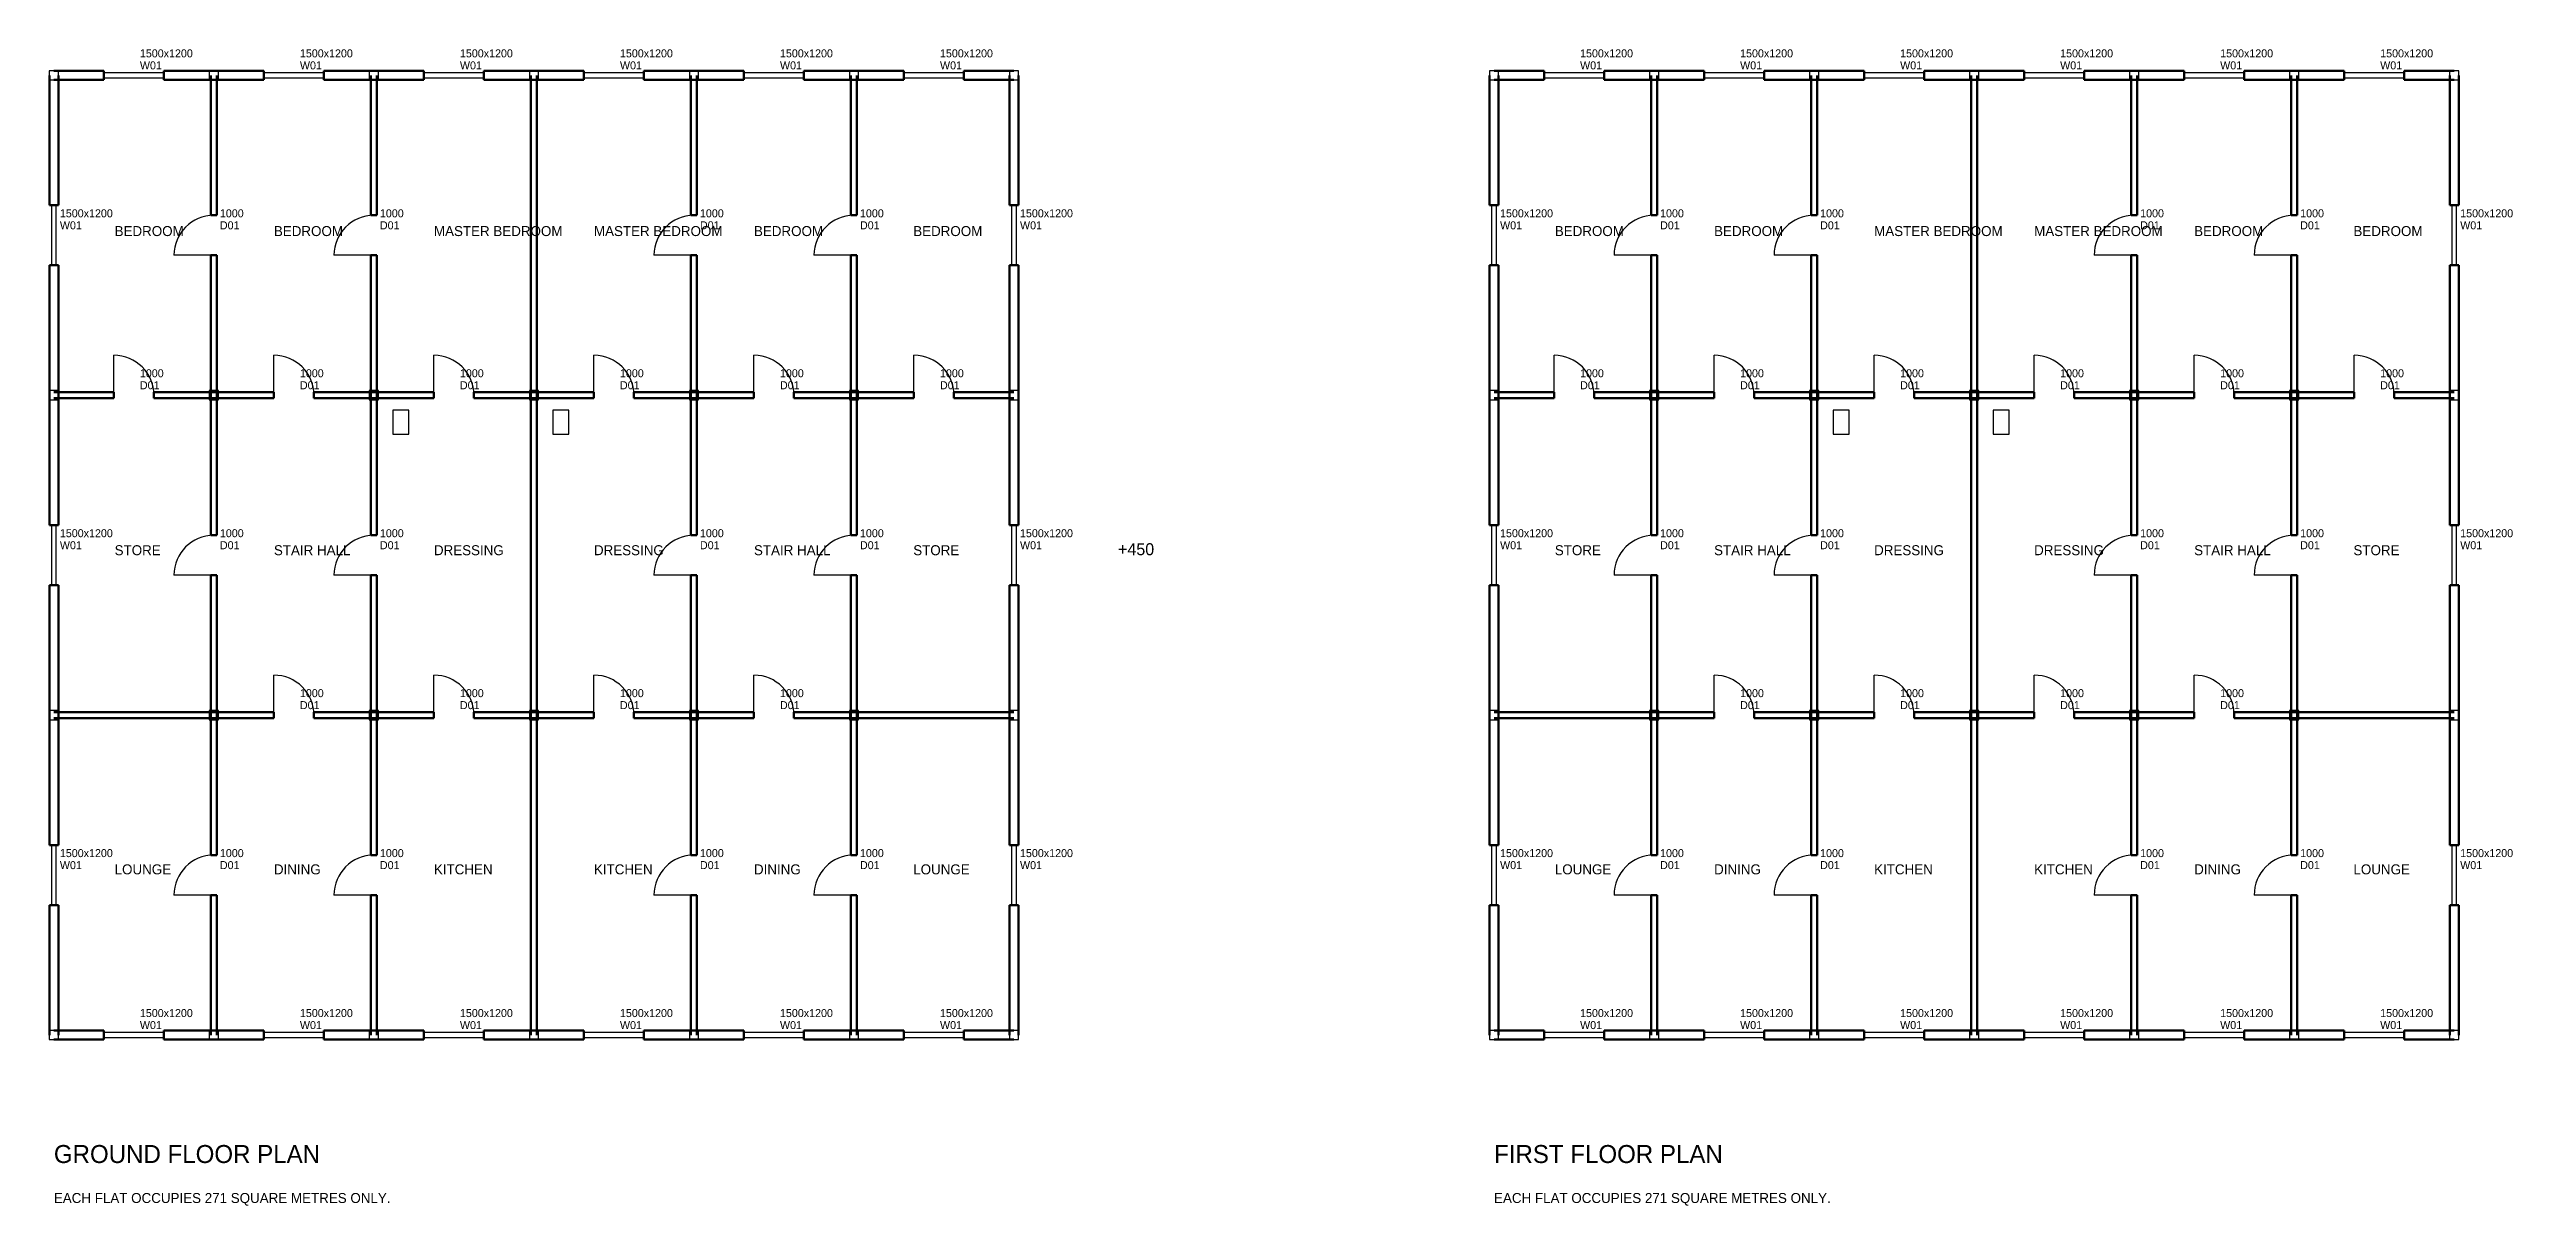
# Model space of a CAD drawing. Header units: millimetres. Extents: x -115 to 225469, y -4269 to 24653.
# Drawn here: x -115 to 61463, y -4269 to 24653 of the extents above; entities that cross this region are included whole.
import ezdxf

# ---------------------------------------------------------------- set-up
doc = ezdxf.new("R2010")
doc.units = ezdxf.units.MM
for name, color, linetype in [('COLUMN', 5, 'CONTINUOUS'), ('DOOR', 3, 'CONTINUOUS'), ('SANITARY', 7, 'CONTINUOUS'), ('TEXT', 6, 'CONTINUOUS'), ('WALL', 4, 'CONTINUOUS'), ('WIND', 2, 'CONTINUOUS')]:
    doc.layers.add(name, color=color, linetype=linetype)

# ---------------------------------------------------------------- blocks, each defined once
blk = doc.blocks.new('WINDOW')
at = {"layer": 'WIND'}
blk.add_lwpolyline([(-750, -60), (750, -60), (750, 60), (-750, 60)], close=True, dxfattribs=at)
blk = doc.blocks.new('DOOR')
at = {"layer": 'DOOR'}
blk.add_line((-500, 0), (-500, 1000), dxfattribs=at)
blk.add_arc((-500, 0), 1000, 0, 90, dxfattribs=at)
blk = doc.blocks.new('WC-STD')
at = {"layer": 'SANITARY'}
blk.add_lwpolyline([(-200, -300), (200, -300), (200, 300), (-200, 300)], close=True, dxfattribs=at)

msp = doc.modelspace()

# ---------------------------------------------------------------- linework, layer by layer
at = {"layer": 'COLUMN'}
for points in [[(-115, 23885), (115, 23885), (115, 24115), (-115, 24115)], [(3885, 23885), (4115, 23885), (4115, 24115), (3885, 24115)], [(7885, 23885), (8115, 23885), (8115, 24115), (7885, 24115)], [(11885, 23885), (12115, 23885), (12115, 24115), (11885, 24115)], [(15885, 23885), (16115, 23885), (16115, 24115), (15885, 24115)], [(19885, 23885), (20115, 23885), (20115, 24115), (19885, 24115)], [(23885, 23885), (24115, 23885), (24115, 24115), (23885, 24115)], [(35885, 23885), (36115, 23885), (36115, 24115), (35885, 24115)], [(39885, 23885), (40115, 23885), (40115, 24115), (39885, 24115)], [(43885, 23885), (44115, 23885), (44115, 24115), (43885, 24115)], [(47885, 23885), (48115, 23885), (48115, 24115), (47885, 24115)], [(51885, 23885), (52115, 23885), (52115, 24115), (51885, 24115)], [(55885, 23885), (56115, 23885), (56115, 24115), (55885, 24115)], [(59885, 23885), (60115, 23885), (60115, 24115), (59885, 24115)], [(-115, 15885), (115, 15885), (115, 16115), (-115, 16115)], [(3885, 15885), (4115, 15885), (4115, 16115), (3885, 16115)], [(7885, 15885), (8115, 15885), (8115, 16115), (7885, 16115)], [(11885, 15885), (12115, 15885), (12115, 16115), (11885, 16115)], [(15885, 15885), (16115, 15885), (16115, 16115), (15885, 16115)], [(19885, 15885), (20115, 15885), (20115, 16115), (19885, 16115)], [(23885, 15885), (24115, 15885), (24115, 16115), (23885, 16115)], [(35885, 15885), (36115, 15885), (36115, 16115), (35885, 16115)], [(39885, 15885), (40115, 15885), (40115, 16115), (39885, 16115)], [(43885, 15885), (44115, 15885), (44115, 16115), (43885, 16115)], [(47885, 15885), (48115, 15885), (48115, 16115), (47885, 16115)], [(51885, 15885), (52115, 15885), (52115, 16115), (51885, 16115)], [(55885, 15885), (56115, 15885), (56115, 16115), (55885, 16115)], [(59885, 15885), (60115, 15885), (60115, 16115), (59885, 16115)], [(-115, 7885), (115, 7885), (115, 8115), (-115, 8115)], [(3885, 7885), (4115, 7885), (4115, 8115), (3885, 8115)], [(7885, 7885), (8115, 7885), (8115, 8115), (7885, 8115)], [(11885, 7885), (12115, 7885), (12115, 8115), (11885, 8115)], [(15885, 7885), (16115, 7885), (16115, 8115), (15885, 8115)], [(19885, 7885), (20115, 7885), (20115, 8115), (19885, 8115)], [(23885, 7885), (24115, 7885), (24115, 8115), (23885, 8115)], [(35885, 7885), (36115, 7885), (36115, 8115), (35885, 8115)], [(39885, 7885), (40115, 7885), (40115, 8115), (39885, 8115)], [(43885, 7885), (44115, 7885), (44115, 8115), (43885, 8115)], [(47885, 7885), (48115, 7885), (48115, 8115), (47885, 8115)], [(51885, 7885), (52115, 7885), (52115, 8115), (51885, 8115)], [(55885, 7885), (56115, 7885), (56115, 8115), (55885, 8115)], [(59885, 7885), (60115, 7885), (60115, 8115), (59885, 8115)], [(-115, -115), (115, -115), (115, 115), (-115, 115)], [(3885, -115), (4115, -115), (4115, 115), (3885, 115)], [(7885, -115), (8115, -115), (8115, 115), (7885, 115)], [(11885, -115), (12115, -115), (12115, 115), (11885, 115)], [(15885, -115), (16115, -115), (16115, 115), (15885, 115)], [(19885, -115), (20115, -115), (20115, 115), (19885, 115)], [(23885, -115), (24115, -115), (24115, 115), (23885, 115)], [(35885, -115), (36115, -115), (36115, 115), (35885, 115)], [(39885, -115), (40115, -115), (40115, 115), (39885, 115)], [(43885, -115), (44115, -115), (44115, 115), (43885, 115)], [(47885, -115), (48115, -115), (48115, 115), (47885, 115)], [(51885, -115), (52115, -115), (52115, 115), (51885, 115)], [(55885, -115), (56115, -115), (56115, 115), (55885, 115)], [(59885, -115), (60115, -115), (60115, 115), (59885, 115)]]:
    msp.add_lwpolyline(points, close=True, dxfattribs=at)
at = {"layer": 'WALL', "lineweight": 50}
for p, q in [((1250, 24112.5), (0, 24112.5)), ((1250, 23887.5), (1250, 24112.5)), ((4000, 24112.5), (2750, 24112.5)), ((2750, 23887.5), (2750, 24112.5)), ((5250, 24112.5), (4000, 24112.5)), ((5250, 23887.5), (5250, 24112.5)), ((8000, 24112.5), (6750, 24112.5)), ((6750, 23887.5), (6750, 24112.5)), ((9250, 24112.5), (8000, 24112.5)), ((9250, 23887.5), (9250, 24112.5)), ((12000, 24112.5), (10750, 24112.5)), ((10750, 23887.5), (10750, 24112.5)), ((13250, 24112.5), (12000, 24112.5)), ((13250, 23887.5), (13250, 24112.5)), ((16000, 24112.5), (14750, 24112.5)), ((14750, 23887.5), (14750, 24112.5)), ((17250, 24112.5), (16000, 24112.5)), ((17250, 23887.5), (17250, 24112.5)), ((20000, 24112.5), (18750, 24112.5)), ((18750, 23887.5), (18750, 24112.5)), ((21250, 24112.5), (20000, 24112.5)), ((21250, 23887.5), (21250, 24112.5)), ((24000, 24112.5), (22750, 24112.5)), ((22750, 23887.5), (22750, 24112.5)), ((37250, 24112.5), (36000, 24112.5)), ((37250, 23887.5), (37250, 24112.5)), ((40000, 24112.5), (38750, 24112.5)), ((38750, 23887.5), (38750, 24112.5)), ((41250, 24112.5), (40000, 24112.5)), ((41250, 23887.5), (41250, 24112.5)), ((44000, 24112.5), (42750, 24112.5)), ((42750, 23887.5), (42750, 24112.5)), ((45250, 24112.5), (44000, 24112.5)), ((45250, 23887.5), (45250, 24112.5)), ((48000, 24112.5), (46750, 24112.5)), ((46750, 23887.5), (46750, 24112.5)), ((49250, 24112.5), (48000, 24112.5)), ((49250, 23887.5), (49250, 24112.5)), ((52000, 24112.5), (50750, 24112.5)), ((50750, 23887.5), (50750, 24112.5)), ((53250, 24112.5), (52000, 24112.5)), ((53250, 23887.5), (53250, 24112.5)), ((56000, 24112.5), (54750, 24112.5)), ((54750, 23887.5), (54750, 24112.5)), ((57250, 24112.5), (56000, 24112.5)), ((57250, 23887.5), (57250, 24112.5)), ((60000, 24112.5), (58750, 24112.5)), ((58750, 23887.5), (58750, 24112.5)), ((-112.5, 20750), (-112.5, 24000)), ((0, 23887.5), (1250, 23887.5)), ((112.5, 24000), (112.5, 20750)), ((2750, 23887.5), (4000, 23887.5)), ((3925, 20500), (3925, 24000)), ((4000, 23887.5), (5250, 23887.5)), ((4075, 24000), (4075, 20500)), ((6750, 23887.5), (8000, 23887.5)), ((7925, 20500), (7925, 24000)), ((8000, 23887.5), (9250, 23887.5)), ((8075, 24000), (8075, 20500)), ((10750, 23887.5), (12000, 23887.5)), ((11925, 16000), (11925, 24000)), ((12000, 23887.5), (13250, 23887.5)), ((12075, 24000), (12075, 16000)), ((14750, 23887.5), (16000, 23887.5)), ((15925, 20500), (15925, 24000)), ((16000, 23887.5), (17250, 23887.5)), ((16075, 24000), (16075, 20500)), ((18750, 23887.5), (20000, 23887.5)), ((19925, 20500), (19925, 24000)), ((20000, 23887.5), (21250, 23887.5)), ((20075, 24000), (20075, 20500)), ((22750, 23887.5), (24000, 23887.5)), ((23887.5, 20750), (23887.5, 24000)), ((24112.5, 24000), (24112.5, 20750)), ((35887.5, 20750), (35887.5, 24000)), ((36000, 23887.5), (37250, 23887.5)), ((36112.5, 24000), (36112.5, 20750)), ((38750, 23887.5), (40000, 23887.5)), ((39925, 20500), (39925, 24000)), ((40000, 23887.5), (41250, 23887.5)), ((40075, 24000), (40075, 20500)), ((42750, 23887.5), (44000, 23887.5)), ((43925, 20500), (43925, 24000)), ((44000, 23887.5), (45250, 23887.5)), ((44075, 24000), (44075, 20500)), ((46750, 23887.5), (48000, 23887.5)), ((47925, 16000), (47925, 24000)), ((48000, 23887.5), (49250, 23887.5)), ((48075, 24000), (48075, 16000)), ((50750, 23887.5), (52000, 23887.5)), ((51925, 20500), (51925, 24000)), ((52000, 23887.5), (53250, 23887.5)), ((52075, 24000), (52075, 20500)), ((54750, 23887.5), (56000, 23887.5)), ((55925, 20500), (55925, 24000)), ((56000, 23887.5), (57250, 23887.5)), ((56075, 24000), (56075, 20500)), ((58750, 23887.5), (60000, 23887.5)), ((59887.5, 20750), (59887.5, 24000)), ((60112.5, 24000), (60112.5, 20750)), ((-112.5, 20750), (112.5, 20750)), ((3925, 20500), (4075, 20500)), ((7925, 20500), (8075, 20500)), ((15925, 20500), (16075, 20500)), ((19925, 20500), (20075, 20500)), ((23887.5, 20750), (24112.5, 20750)), ((35887.5, 20750), (36112.5, 20750)), ((39925, 20500), (40075, 20500)), ((43925, 20500), (44075, 20500)), ((51925, 20500), (52075, 20500)), ((55925, 20500), (56075, 20500)), ((59887.5, 20750), (60112.5, 20750)), ((-112.5, 16000), (-112.5, 19250)), ((-112.5, 19250), (112.5, 19250)), ((112.5, 19250), (112.5, 16000)), ((3925, 16000), (3925, 19500)), ((3925, 19500), (4075, 19500)), ((4075, 19500), (4075, 16000)), ((7925, 16000), (7925, 19500)), ((7925, 19500), (8075, 19500)), ((8075, 19500), (8075, 16000)), ((15925, 16000), (15925, 19500)), ((15925, 19500), (16075, 19500)), ((16075, 19500), (16075, 16000)), ((19925, 16000), (19925, 19500)), ((19925, 19500), (20075, 19500)), ((20075, 19500), (20075, 16000)), ((23887.5, 16000), (23887.5, 19250)), ((23887.5, 19250), (24112.5, 19250)), ((24112.5, 19250), (24112.5, 16000)), ((35887.5, 16000), (35887.5, 19250)), ((35887.5, 19250), (36112.5, 19250)), ((36112.5, 19250), (36112.5, 16000)), ((39925, 16000), (39925, 19500)), ((39925, 19500), (40075, 19500)), ((40075, 19500), (40075, 16000)), ((43925, 16000), (43925, 19500)), ((43925, 19500), (44075, 19500)), ((44075, 19500), (44075, 16000)), ((51925, 16000), (51925, 19500)), ((51925, 19500), (52075, 19500)), ((52075, 19500), (52075, 16000)), ((55925, 16000), (55925, 19500)), ((55925, 19500), (56075, 19500)), ((56075, 19500), (56075, 16000)), ((59887.5, 16000), (59887.5, 19250)), ((59887.5, 19250), (60112.5, 19250)), ((60112.5, 19250), (60112.5, 16000)), ((1500, 16075), (0, 16075)), ((1500, 15925), (1500, 16075)), ((4000, 16075), (2500, 16075)), ((2500, 15925), (2500, 16075)), ((5500, 16075), (4000, 16075)), ((5500, 15925), (5500, 16075)), ((8000, 16075), (6500, 16075)), ((6500, 15925), (6500, 16075)), ((9500, 16075), (8000, 16075)), ((9500, 15925), (9500, 16075)), ((12000, 16075), (10500, 16075)), ((10500, 15925), (10500, 16075)), ((13500, 16075), (12000, 16075)), ((13500, 15925), (13500, 16075)), ((16000, 16075), (14500, 16075)), ((14500, 15925), (14500, 16075)), ((17500, 16075), (16000, 16075)), ((17500, 15925), (17500, 16075)), ((20000, 16075), (18500, 16075)), ((18500, 15925), (18500, 16075)), ((21500, 16075), (20000, 16075)), ((21500, 15925), (21500, 16075)), ((24000, 16075), (22500, 16075)), ((22500, 15925), (22500, 16075)), ((37500, 16075), (36000, 16075)), ((37500, 15925), (37500, 16075)), ((40000, 16075), (38500, 16075)), ((38500, 15925), (38500, 16075)), ((41500, 16075), (40000, 16075)), ((41500, 15925), (41500, 16075)), ((44000, 16075), (42500, 16075)), ((42500, 15925), (42500, 16075)), ((45500, 16075), (44000, 16075)), ((45500, 15925), (45500, 16075)), ((48000, 16075), (46500, 16075)), ((46500, 15925), (46500, 16075)), ((49500, 16075), (48000, 16075)), ((49500, 15925), (49500, 16075)), ((52000, 16075), (50500, 16075)), ((50500, 15925), (50500, 16075)), ((53500, 16075), (52000, 16075)), ((53500, 15925), (53500, 16075)), ((56000, 16075), (54500, 16075)), ((54500, 15925), (54500, 16075)), ((57500, 16075), (56000, 16075)), ((57500, 15925), (57500, 16075)), ((60000, 16075), (58500, 16075)), ((58500, 15925), (58500, 16075)), ((-112.5, 12750), (-112.5, 16000)), ((0, 15925), (1500, 15925)), ((112.5, 16000), (112.5, 12750)), ((2500, 15925), (4000, 15925)), ((3925, 12500), (3925, 16000)), ((4000, 15925), (5500, 15925)), ((4075, 16000), (4075, 12500)), ((6500, 15925), (8000, 15925)), ((7925, 12500), (7925, 16000)), ((8000, 15925), (9500, 15925)), ((8075, 16000), (8075, 12500)), ((10500, 15925), (12000, 15925)), ((11925, 8000), (11925, 16000)), ((12000, 15925), (13500, 15925)), ((12075, 16000), (12075, 8000)), ((14500, 15925), (16000, 15925)), ((15925, 12500), (15925, 16000)), ((16000, 15925), (17500, 15925)), ((16075, 16000), (16075, 12500)), ((18500, 15925), (20000, 15925)), ((19925, 12500), (19925, 16000)), ((20000, 15925), (21500, 15925)), ((20075, 16000), (20075, 12500)), ((22500, 15925), (24000, 15925)), ((23887.5, 12750), (23887.5, 16000)), ((24112.5, 16000), (24112.5, 12750)), ((35887.5, 12750), (35887.5, 16000)), ((36000, 15925), (37500, 15925)), ((36112.5, 16000), (36112.5, 12750)), ((38500, 15925), (40000, 15925)), ((39925, 12500), (39925, 16000)), ((40000, 15925), (41500, 15925)), ((40075, 16000), (40075, 12500)), ((42500, 15925), (44000, 15925)), ((43925, 12500), (43925, 16000)), ((44000, 15925), (45500, 15925)), ((44075, 16000), (44075, 12500)), ((46500, 15925), (48000, 15925)), ((47925, 8000), (47925, 16000)), ((48000, 15925), (49500, 15925)), ((48075, 16000), (48075, 8000)), ((50500, 15925), (52000, 15925)), ((51925, 12500), (51925, 16000)), ((52000, 15925), (53500, 15925)), ((52075, 16000), (52075, 12500)), ((54500, 15925), (56000, 15925)), ((55925, 12500), (55925, 16000)), ((56000, 15925), (57500, 15925)), ((56075, 16000), (56075, 12500)), ((58500, 15925), (60000, 15925)), ((59887.5, 12750), (59887.5, 16000)), ((60112.5, 16000), (60112.5, 12750)), ((-112.5, 12750), (112.5, 12750)), ((3925, 12500), (4075, 12500)), ((7925, 12500), (8075, 12500)), ((15925, 12500), (16075, 12500)), ((19925, 12500), (20075, 12500)), ((23887.5, 12750), (24112.5, 12750)), ((35887.5, 12750), (36112.5, 12750)), ((39925, 12500), (40075, 12500)), ((43925, 12500), (44075, 12500)), ((51925, 12500), (52075, 12500)), ((55925, 12500), (56075, 12500)), ((59887.5, 12750), (60112.5, 12750)), ((-112.5, 8000), (-112.5, 11250)), ((-112.5, 11250), (112.5, 11250)), ((112.5, 11250), (112.5, 8000)), ((3925, 8000), (3925, 11500)), ((3925, 11500), (4075, 11500)), ((4075, 11500), (4075, 8000)), ((7925, 8000), (7925, 11500)), ((7925, 11500), (8075, 11500)), ((8075, 11500), (8075, 8000)), ((15925, 8000), (15925, 11500)), ((15925, 11500), (16075, 11500)), ((16075, 11500), (16075, 8000)), ((19925, 8000), (19925, 11500)), ((19925, 11500), (20075, 11500)), ((20075, 11500), (20075, 8000)), ((23887.5, 8000), (23887.5, 11250)), ((23887.5, 11250), (24112.5, 11250)), ((24112.5, 11250), (24112.5, 8000)), ((35887.5, 8000), (35887.5, 11250)), ((35887.5, 11250), (36112.5, 11250)), ((36112.5, 11250), (36112.5, 8000)), ((39925, 8000), (39925, 11500)), ((39925, 11500), (40075, 11500)), ((40075, 11500), (40075, 8000)), ((43925, 8000), (43925, 11500)), ((43925, 11500), (44075, 11500)), ((44075, 11500), (44075, 8000)), ((51925, 8000), (51925, 11500)), ((51925, 11500), (52075, 11500)), ((52075, 11500), (52075, 8000)), ((55925, 8000), (55925, 11500)), ((55925, 11500), (56075, 11500)), ((56075, 11500), (56075, 8000)), ((59887.5, 8000), (59887.5, 11250)), ((59887.5, 11250), (60112.5, 11250)), ((60112.5, 11250), (60112.5, 8000)), ((4000, 8075), (0, 8075)), ((5500, 8075), (4000, 8075)), ((5500, 7925), (5500, 8075)), ((8000, 8075), (6500, 8075)), ((6500, 7925), (6500, 8075)), ((9500, 8075), (8000, 8075)), ((9500, 7925), (9500, 8075)), ((12000, 8075), (10500, 8075)), ((10500, 7925), (10500, 8075)), ((13500, 8075), (12000, 8075)), ((13500, 7925), (13500, 8075)), ((16000, 8075), (14500, 8075)), ((14500, 7925), (14500, 8075)), ((17500, 8075), (16000, 8075)), ((17500, 7925), (17500, 8075)), ((20000, 8075), (18500, 8075)), ((18500, 7925), (18500, 8075)), ((24000, 8075), (20000, 8075)), ((40000, 8075), (36000, 8075)), ((41500, 8075), (40000, 8075)), ((41500, 7925), (41500, 8075)), ((44000, 8075), (42500, 8075)), ((42500, 7925), (42500, 8075)), ((45500, 8075), (44000, 8075)), ((45500, 7925), (45500, 8075)), ((48000, 8075), (46500, 8075)), ((46500, 7925), (46500, 8075)), ((49500, 8075), (48000, 8075)), ((49500, 7925), (49500, 8075)), ((52000, 8075), (50500, 8075)), ((50500, 7925), (50500, 8075)), ((53500, 8075), (52000, 8075)), ((53500, 7925), (53500, 8075)), ((56000, 8075), (54500, 8075)), ((54500, 7925), (54500, 8075)), ((60000, 8075), (56000, 8075)), ((-112.5, 4750), (-112.5, 8000)), ((0, 7925), (4000, 7925)), ((112.5, 8000), (112.5, 4750)), ((3925, 4500), (3925, 8000)), ((4000, 7925), (5500, 7925)), ((4075, 8000), (4075, 4500)), ((6500, 7925), (8000, 7925)), ((7925, 4500), (7925, 8000)), ((8000, 7925), (9500, 7925)), ((8075, 8000), (8075, 4500)), ((10500, 7925), (12000, 7925)), ((11925, 0), (11925, 8000)), ((12000, 7925), (13500, 7925)), ((12075, 8000), (12075, 0)), ((14500, 7925), (16000, 7925)), ((15925, 4500), (15925, 8000)), ((16000, 7925), (17500, 7925)), ((16075, 8000), (16075, 4500)), ((18500, 7925), (20000, 7925)), ((19925, 4500), (19925, 8000)), ((20000, 7925), (24000, 7925)), ((20075, 8000), (20075, 4500)), ((23887.5, 4750), (23887.5, 8000)), ((24112.5, 8000), (24112.5, 4750)), ((35887.5, 4750), (35887.5, 8000)), ((36000, 7925), (40000, 7925)), ((36112.5, 8000), (36112.5, 4750)), ((39925, 4500), (39925, 8000)), ((40000, 7925), (41500, 7925)), ((40075, 8000), (40075, 4500)), ((42500, 7925), (44000, 7925)), ((43925, 4500), (43925, 8000)), ((44000, 7925), (45500, 7925)), ((44075, 8000), (44075, 4500)), ((46500, 7925), (48000, 7925)), ((47925, 0), (47925, 8000)), ((48000, 7925), (49500, 7925)), ((48075, 8000), (48075, 0)), ((50500, 7925), (52000, 7925)), ((51925, 4500), (51925, 8000)), ((52000, 7925), (53500, 7925)), ((52075, 8000), (52075, 4500)), ((54500, 7925), (56000, 7925)), ((55925, 4500), (55925, 8000)), ((56000, 7925), (60000, 7925)), ((56075, 8000), (56075, 4500)), ((59887.5, 4750), (59887.5, 8000)), ((60112.5, 8000), (60112.5, 4750)), ((-112.5, 4750), (112.5, 4750)), ((3925, 4500), (4075, 4500)), ((7925, 4500), (8075, 4500)), ((15925, 4500), (16075, 4500)), ((19925, 4500), (20075, 4500)), ((23887.5, 4750), (24112.5, 4750)), ((35887.5, 4750), (36112.5, 4750)), ((39925, 4500), (40075, 4500)), ((43925, 4500), (44075, 4500)), ((51925, 4500), (52075, 4500)), ((55925, 4500), (56075, 4500)), ((59887.5, 4750), (60112.5, 4750)), ((-112.5, 0), (-112.5, 3250)), ((-112.5, 3250), (112.5, 3250)), ((112.5, 3250), (112.5, 0)), ((3925, 0), (3925, 3500)), ((3925, 3500), (4075, 3500)), ((4075, 3500), (4075, 0)), ((7925, 0), (7925, 3500)), ((7925, 3500), (8075, 3500)), ((8075, 3500), (8075, 0)), ((15925, 0), (15925, 3500)), ((15925, 3500), (16075, 3500)), ((16075, 3500), (16075, 0)), ((19925, 0), (19925, 3500)), ((19925, 3500), (20075, 3500)), ((20075, 3500), (20075, 0)), ((23887.5, 0), (23887.5, 3250)), ((23887.5, 3250), (24112.5, 3250)), ((24112.5, 3250), (24112.5, 0)), ((35887.5, 0), (35887.5, 3250)), ((35887.5, 3250), (36112.5, 3250)), ((36112.5, 3250), (36112.5, 0)), ((39925, 0), (39925, 3500)), ((39925, 3500), (40075, 3500)), ((40075, 3500), (40075, 0)), ((43925, 0), (43925, 3500)), ((43925, 3500), (44075, 3500)), ((44075, 3500), (44075, 0)), ((51925, 0), (51925, 3500)), ((51925, 3500), (52075, 3500)), ((52075, 3500), (52075, 0)), ((55925, 0), (55925, 3500)), ((55925, 3500), (56075, 3500)), ((56075, 3500), (56075, 0)), ((59887.5, 0), (59887.5, 3250)), ((59887.5, 3250), (60112.5, 3250)), ((60112.5, 3250), (60112.5, 0)), ((1250, 112.5), (0, 112.5)), ((1250, -112.5), (1250, 112.5)), ((4000, 112.5), (2750, 112.5)), ((2750, -112.5), (2750, 112.5)), ((5250, 112.5), (4000, 112.5)), ((5250, -112.5), (5250, 112.5)), ((8000, 112.5), (6750, 112.5)), ((6750, -112.5), (6750, 112.5)), ((9250, 112.5), (8000, 112.5)), ((9250, -112.5), (9250, 112.5)), ((12000, 112.5), (10750, 112.5)), ((10750, -112.5), (10750, 112.5)), ((13250, 112.5), (12000, 112.5)), ((13250, -112.5), (13250, 112.5)), ((16000, 112.5), (14750, 112.5)), ((14750, -112.5), (14750, 112.5)), ((17250, 112.5), (16000, 112.5)), ((17250, -112.5), (17250, 112.5)), ((20000, 112.5), (18750, 112.5)), ((18750, -112.5), (18750, 112.5)), ((21250, 112.5), (20000, 112.5)), ((21250, -112.5), (21250, 112.5)), ((24000, 112.5), (22750, 112.5)), ((22750, -112.5), (22750, 112.5)), ((37250, 112.5), (36000, 112.5)), ((37250, -112.5), (37250, 112.5)), ((40000, 112.5), (38750, 112.5)), ((38750, -112.5), (38750, 112.5)), ((41250, 112.5), (40000, 112.5)), ((41250, -112.5), (41250, 112.5)), ((44000, 112.5), (42750, 112.5)), ((42750, -112.5), (42750, 112.5)), ((45250, 112.5), (44000, 112.5)), ((45250, -112.5), (45250, 112.5)), ((48000, 112.5), (46750, 112.5)), ((46750, -112.5), (46750, 112.5)), ((49250, 112.5), (48000, 112.5)), ((49250, -112.5), (49250, 112.5)), ((52000, 112.5), (50750, 112.5)), ((50750, -112.5), (50750, 112.5)), ((53250, 112.5), (52000, 112.5)), ((53250, -112.5), (53250, 112.5)), ((56000, 112.5), (54750, 112.5)), ((54750, -112.5), (54750, 112.5)), ((57250, 112.5), (56000, 112.5)), ((57250, -112.5), (57250, 112.5)), ((60000, 112.5), (58750, 112.5)), ((58750, -112.5), (58750, 112.5)), ((0, -112.5), (1250, -112.5)), ((2750, -112.5), (4000, -112.5)), ((4000, -112.5), (5250, -112.5)), ((6750, -112.5), (8000, -112.5)), ((8000, -112.5), (9250, -112.5)), ((10750, -112.5), (12000, -112.5)), ((12000, -112.5), (13250, -112.5)), ((14750, -112.5), (16000, -112.5)), ((16000, -112.5), (17250, -112.5)), ((18750, -112.5), (20000, -112.5)), ((20000, -112.5), (21250, -112.5)), ((22750, -112.5), (24000, -112.5)), ((36000, -112.5), (37250, -112.5)), ((38750, -112.5), (40000, -112.5)), ((40000, -112.5), (41250, -112.5)), ((42750, -112.5), (44000, -112.5)), ((44000, -112.5), (45250, -112.5)), ((46750, -112.5), (48000, -112.5)), ((48000, -112.5), (49250, -112.5)), ((50750, -112.5), (52000, -112.5)), ((52000, -112.5), (53250, -112.5)), ((54750, -112.5), (56000, -112.5)), ((56000, -112.5), (57250, -112.5)), ((58750, -112.5), (60000, -112.5))]:
    msp.add_line(p, q, dxfattribs=at)

# ---------------------------------------------------------------- block references
at = {"layer": 'DOOR'}
ref = msp.add_blockref('DOOR', (4000, 20000), dxfattribs=dict(at, rotation=90))
ref.add_attrib('MARK', 'D01', (4150, 20150), dxfattribs={"layer": 'TEXT', "height": 200})
ref.add_attrib('WIDTH', '1000', (4150, 20450), dxfattribs={"layer": 'TEXT', "height": 200})
ref = msp.add_blockref('DOOR', (8000, 20000), dxfattribs=dict(at, rotation=90))
ref.add_attrib('MARK', 'D01', (8150, 20150), dxfattribs={"layer": 'TEXT', "height": 200})
ref.add_attrib('WIDTH', '1000', (8150, 20450), dxfattribs={"layer": 'TEXT', "height": 200})
ref = msp.add_blockref('DOOR', (16000, 20000), dxfattribs=dict(at, rotation=90))
ref.add_attrib('MARK', 'D01', (16150, 20150), dxfattribs={"layer": 'TEXT', "height": 200})
ref.add_attrib('WIDTH', '1000', (16150, 20450), dxfattribs={"layer": 'TEXT', "height": 200})
ref = msp.add_blockref('DOOR', (20000, 20000), dxfattribs=dict(at, rotation=90))
ref.add_attrib('MARK', 'D01', (20150, 20150), dxfattribs={"layer": 'TEXT', "height": 200})
ref.add_attrib('WIDTH', '1000', (20150, 20450), dxfattribs={"layer": 'TEXT', "height": 200})
ref = msp.add_blockref('DOOR', (40000, 20000), dxfattribs=dict(at, rotation=90))
ref.add_attrib('MARK', 'D01', (40150, 20150), dxfattribs={"layer": 'TEXT', "height": 200})
ref.add_attrib('WIDTH', '1000', (40150, 20450), dxfattribs={"layer": 'TEXT', "height": 200})
ref = msp.add_blockref('DOOR', (44000, 20000), dxfattribs=dict(at, rotation=90))
ref.add_attrib('MARK', 'D01', (44150, 20150), dxfattribs={"layer": 'TEXT', "height": 200})
ref.add_attrib('WIDTH', '1000', (44150, 20450), dxfattribs={"layer": 'TEXT', "height": 200})
ref = msp.add_blockref('DOOR', (52000, 20000), dxfattribs=dict(at, rotation=90))
ref.add_attrib('MARK', 'D01', (52150, 20150), dxfattribs={"layer": 'TEXT', "height": 200})
ref.add_attrib('WIDTH', '1000', (52150, 20450), dxfattribs={"layer": 'TEXT', "height": 200})
ref = msp.add_blockref('DOOR', (56000, 20000), dxfattribs=dict(at, rotation=90))
ref.add_attrib('MARK', 'D01', (56150, 20150), dxfattribs={"layer": 'TEXT', "height": 200})
ref.add_attrib('WIDTH', '1000', (56150, 20450), dxfattribs={"layer": 'TEXT', "height": 200})
ref = msp.add_blockref('DOOR', (2000, 16000), dxfattribs=at)
ref.add_attrib('MARK', 'D01', (2150, 16150), dxfattribs={"layer": 'TEXT', "height": 200})
ref.add_attrib('WIDTH', '1000', (2150, 16450), dxfattribs={"layer": 'TEXT', "height": 200})
ref = msp.add_blockref('DOOR', (6000, 16000), dxfattribs=at)
ref.add_attrib('MARK', 'D01', (6150, 16150), dxfattribs={"layer": 'TEXT', "height": 200})
ref.add_attrib('WIDTH', '1000', (6150, 16450), dxfattribs={"layer": 'TEXT', "height": 200})
ref = msp.add_blockref('DOOR', (10000, 16000), dxfattribs=at)
ref.add_attrib('MARK', 'D01', (10150, 16150), dxfattribs={"layer": 'TEXT', "height": 200})
ref.add_attrib('WIDTH', '1000', (10150, 16450), dxfattribs={"layer": 'TEXT', "height": 200})
ref = msp.add_blockref('DOOR', (14000, 16000), dxfattribs=at)
ref.add_attrib('MARK', 'D01', (14150, 16150), dxfattribs={"layer": 'TEXT', "height": 200})
ref.add_attrib('WIDTH', '1000', (14150, 16450), dxfattribs={"layer": 'TEXT', "height": 200})
ref = msp.add_blockref('DOOR', (18000, 16000), dxfattribs=at)
ref.add_attrib('MARK', 'D01', (18150, 16150), dxfattribs={"layer": 'TEXT', "height": 200})
ref.add_attrib('WIDTH', '1000', (18150, 16450), dxfattribs={"layer": 'TEXT', "height": 200})
ref = msp.add_blockref('DOOR', (22000, 16000), dxfattribs=at)
ref.add_attrib('MARK', 'D01', (22150, 16150), dxfattribs={"layer": 'TEXT', "height": 200})
ref.add_attrib('WIDTH', '1000', (22150, 16450), dxfattribs={"layer": 'TEXT', "height": 200})
ref = msp.add_blockref('DOOR', (38000, 16000), dxfattribs=at)
ref.add_attrib('MARK', 'D01', (38150, 16150), dxfattribs={"layer": 'TEXT', "height": 200})
ref.add_attrib('WIDTH', '1000', (38150, 16450), dxfattribs={"layer": 'TEXT', "height": 200})
ref = msp.add_blockref('DOOR', (42000, 16000), dxfattribs=at)
ref.add_attrib('MARK', 'D01', (42150, 16150), dxfattribs={"layer": 'TEXT', "height": 200})
ref.add_attrib('WIDTH', '1000', (42150, 16450), dxfattribs={"layer": 'TEXT', "height": 200})
ref = msp.add_blockref('DOOR', (46000, 16000), dxfattribs=at)
ref.add_attrib('MARK', 'D01', (46150, 16150), dxfattribs={"layer": 'TEXT', "height": 200})
ref.add_attrib('WIDTH', '1000', (46150, 16450), dxfattribs={"layer": 'TEXT', "height": 200})
ref = msp.add_blockref('DOOR', (50000, 16000), dxfattribs=at)
ref.add_attrib('MARK', 'D01', (50150, 16150), dxfattribs={"layer": 'TEXT', "height": 200})
ref.add_attrib('WIDTH', '1000', (50150, 16450), dxfattribs={"layer": 'TEXT', "height": 200})
ref = msp.add_blockref('DOOR', (54000, 16000), dxfattribs=at)
ref.add_attrib('MARK', 'D01', (54150, 16150), dxfattribs={"layer": 'TEXT', "height": 200})
ref.add_attrib('WIDTH', '1000', (54150, 16450), dxfattribs={"layer": 'TEXT', "height": 200})
ref = msp.add_blockref('DOOR', (58000, 16000), dxfattribs=at)
ref.add_attrib('MARK', 'D01', (58150, 16150), dxfattribs={"layer": 'TEXT', "height": 200})
ref.add_attrib('WIDTH', '1000', (58150, 16450), dxfattribs={"layer": 'TEXT', "height": 200})
ref = msp.add_blockref('DOOR', (4000, 12000), dxfattribs=dict(at, rotation=90))
ref.add_attrib('MARK', 'D01', (4150, 12150), dxfattribs={"layer": 'TEXT', "height": 200})
ref.add_attrib('WIDTH', '1000', (4150, 12450), dxfattribs={"layer": 'TEXT', "height": 200})
ref = msp.add_blockref('DOOR', (8000, 12000), dxfattribs=dict(at, rotation=90))
ref.add_attrib('MARK', 'D01', (8150, 12150), dxfattribs={"layer": 'TEXT', "height": 200})
ref.add_attrib('WIDTH', '1000', (8150, 12450), dxfattribs={"layer": 'TEXT', "height": 200})
ref = msp.add_blockref('DOOR', (16000, 12000), dxfattribs=dict(at, rotation=90))
ref.add_attrib('MARK', 'D01', (16150, 12150), dxfattribs={"layer": 'TEXT', "height": 200})
ref.add_attrib('WIDTH', '1000', (16150, 12450), dxfattribs={"layer": 'TEXT', "height": 200})
ref = msp.add_blockref('DOOR', (20000, 12000), dxfattribs=dict(at, rotation=90))
ref.add_attrib('MARK', 'D01', (20150, 12150), dxfattribs={"layer": 'TEXT', "height": 200})
ref.add_attrib('WIDTH', '1000', (20150, 12450), dxfattribs={"layer": 'TEXT', "height": 200})
ref = msp.add_blockref('DOOR', (40000, 12000), dxfattribs=dict(at, rotation=90))
ref.add_attrib('MARK', 'D01', (40150, 12150), dxfattribs={"layer": 'TEXT', "height": 200})
ref.add_attrib('WIDTH', '1000', (40150, 12450), dxfattribs={"layer": 'TEXT', "height": 200})
ref = msp.add_blockref('DOOR', (44000, 12000), dxfattribs=dict(at, rotation=90))
ref.add_attrib('MARK', 'D01', (44150, 12150), dxfattribs={"layer": 'TEXT', "height": 200})
ref.add_attrib('WIDTH', '1000', (44150, 12450), dxfattribs={"layer": 'TEXT', "height": 200})
ref = msp.add_blockref('DOOR', (52000, 12000), dxfattribs=dict(at, rotation=90))
ref.add_attrib('MARK', 'D01', (52150, 12150), dxfattribs={"layer": 'TEXT', "height": 200})
ref.add_attrib('WIDTH', '1000', (52150, 12450), dxfattribs={"layer": 'TEXT', "height": 200})
ref = msp.add_blockref('DOOR', (56000, 12000), dxfattribs=dict(at, rotation=90))
ref.add_attrib('MARK', 'D01', (56150, 12150), dxfattribs={"layer": 'TEXT', "height": 200})
ref.add_attrib('WIDTH', '1000', (56150, 12450), dxfattribs={"layer": 'TEXT', "height": 200})
ref = msp.add_blockref('DOOR', (6000, 8000), dxfattribs=at)
ref.add_attrib('MARK', 'D01', (6150, 8150), dxfattribs={"layer": 'TEXT', "height": 200})
ref.add_attrib('WIDTH', '1000', (6150, 8450), dxfattribs={"layer": 'TEXT', "height": 200})
ref = msp.add_blockref('DOOR', (10000, 8000), dxfattribs=at)
ref.add_attrib('MARK', 'D01', (10150, 8150), dxfattribs={"layer": 'TEXT', "height": 200})
ref.add_attrib('WIDTH', '1000', (10150, 8450), dxfattribs={"layer": 'TEXT', "height": 200})
ref = msp.add_blockref('DOOR', (14000, 8000), dxfattribs=at)
ref.add_attrib('MARK', 'D01', (14150, 8150), dxfattribs={"layer": 'TEXT', "height": 200})
ref.add_attrib('WIDTH', '1000', (14150, 8450), dxfattribs={"layer": 'TEXT', "height": 200})
ref = msp.add_blockref('DOOR', (18000, 8000), dxfattribs=at)
ref.add_attrib('MARK', 'D01', (18150, 8150), dxfattribs={"layer": 'TEXT', "height": 200})
ref.add_attrib('WIDTH', '1000', (18150, 8450), dxfattribs={"layer": 'TEXT', "height": 200})
ref = msp.add_blockref('DOOR', (42000, 8000), dxfattribs=at)
ref.add_attrib('MARK', 'D01', (42150, 8150), dxfattribs={"layer": 'TEXT', "height": 200})
ref.add_attrib('WIDTH', '1000', (42150, 8450), dxfattribs={"layer": 'TEXT', "height": 200})
ref = msp.add_blockref('DOOR', (46000, 8000), dxfattribs=at)
ref.add_attrib('MARK', 'D01', (46150, 8150), dxfattribs={"layer": 'TEXT', "height": 200})
ref.add_attrib('WIDTH', '1000', (46150, 8450), dxfattribs={"layer": 'TEXT', "height": 200})
ref = msp.add_blockref('DOOR', (50000, 8000), dxfattribs=at)
ref.add_attrib('MARK', 'D01', (50150, 8150), dxfattribs={"layer": 'TEXT', "height": 200})
ref.add_attrib('WIDTH', '1000', (50150, 8450), dxfattribs={"layer": 'TEXT', "height": 200})
ref = msp.add_blockref('DOOR', (54000, 8000), dxfattribs=at)
ref.add_attrib('MARK', 'D01', (54150, 8150), dxfattribs={"layer": 'TEXT', "height": 200})
ref.add_attrib('WIDTH', '1000', (54150, 8450), dxfattribs={"layer": 'TEXT', "height": 200})
ref = msp.add_blockref('DOOR', (4000, 4000), dxfattribs=dict(at, rotation=90))
ref.add_attrib('MARK', 'D01', (4150, 4150), dxfattribs={"layer": 'TEXT', "height": 200})
ref.add_attrib('WIDTH', '1000', (4150, 4450), dxfattribs={"layer": 'TEXT', "height": 200})
ref = msp.add_blockref('DOOR', (8000, 4000), dxfattribs=dict(at, rotation=90))
ref.add_attrib('MARK', 'D01', (8150, 4150), dxfattribs={"layer": 'TEXT', "height": 200})
ref.add_attrib('WIDTH', '1000', (8150, 4450), dxfattribs={"layer": 'TEXT', "height": 200})
ref = msp.add_blockref('DOOR', (16000, 4000), dxfattribs=dict(at, rotation=90))
ref.add_attrib('MARK', 'D01', (16150, 4150), dxfattribs={"layer": 'TEXT', "height": 200})
ref.add_attrib('WIDTH', '1000', (16150, 4450), dxfattribs={"layer": 'TEXT', "height": 200})
ref = msp.add_blockref('DOOR', (20000, 4000), dxfattribs=dict(at, rotation=90))
ref.add_attrib('MARK', 'D01', (20150, 4150), dxfattribs={"layer": 'TEXT', "height": 200})
ref.add_attrib('WIDTH', '1000', (20150, 4450), dxfattribs={"layer": 'TEXT', "height": 200})
ref = msp.add_blockref('DOOR', (40000, 4000), dxfattribs=dict(at, rotation=90))
ref.add_attrib('MARK', 'D01', (40150, 4150), dxfattribs={"layer": 'TEXT', "height": 200})
ref.add_attrib('WIDTH', '1000', (40150, 4450), dxfattribs={"layer": 'TEXT', "height": 200})
ref = msp.add_blockref('DOOR', (44000, 4000), dxfattribs=dict(at, rotation=90))
ref.add_attrib('MARK', 'D01', (44150, 4150), dxfattribs={"layer": 'TEXT', "height": 200})
ref.add_attrib('WIDTH', '1000', (44150, 4450), dxfattribs={"layer": 'TEXT', "height": 200})
ref = msp.add_blockref('DOOR', (52000, 4000), dxfattribs=dict(at, rotation=90))
ref.add_attrib('MARK', 'D01', (52150, 4150), dxfattribs={"layer": 'TEXT', "height": 200})
ref.add_attrib('WIDTH', '1000', (52150, 4450), dxfattribs={"layer": 'TEXT', "height": 200})
ref = msp.add_blockref('DOOR', (56000, 4000), dxfattribs=dict(at, rotation=90))
ref.add_attrib('MARK', 'D01', (56150, 4150), dxfattribs={"layer": 'TEXT', "height": 200})
ref.add_attrib('WIDTH', '1000', (56150, 4450), dxfattribs={"layer": 'TEXT', "height": 200})
at = {"layer": 'SANITARY'}
for p in [(8675, 15325), (12675, 15325), (44675, 15325), (48675, 15325)]:
    msp.add_blockref('WC-STD', p, dxfattribs=at)
at = {"layer": 'WIND'}
ref = msp.add_blockref('WINDOW', (2000, 24000), dxfattribs=at)
ref.add_attrib('MARK', 'W01', (2150, 24150), dxfattribs={"layer": 'TEXT', "height": 200})
ref.add_attrib('SIZE', '1500x1200', (2150, 24450), dxfattribs={"layer": 'TEXT', "height": 200})
ref = msp.add_blockref('WINDOW', (6000, 24000), dxfattribs=at)
ref.add_attrib('MARK', 'W01', (6150, 24150), dxfattribs={"layer": 'TEXT', "height": 200})
ref.add_attrib('SIZE', '1500x1200', (6150, 24450), dxfattribs={"layer": 'TEXT', "height": 200})
ref = msp.add_blockref('WINDOW', (10000, 24000), dxfattribs=at)
ref.add_attrib('MARK', 'W01', (10150, 24150), dxfattribs={"layer": 'TEXT', "height": 200})
ref.add_attrib('SIZE', '1500x1200', (10150, 24450), dxfattribs={"layer": 'TEXT', "height": 200})
ref = msp.add_blockref('WINDOW', (14000, 24000), dxfattribs=at)
ref.add_attrib('MARK', 'W01', (14150, 24150), dxfattribs={"layer": 'TEXT', "height": 200})
ref.add_attrib('SIZE', '1500x1200', (14150, 24450), dxfattribs={"layer": 'TEXT', "height": 200})
ref = msp.add_blockref('WINDOW', (18000, 24000), dxfattribs=at)
ref.add_attrib('MARK', 'W01', (18150, 24150), dxfattribs={"layer": 'TEXT', "height": 200})
ref.add_attrib('SIZE', '1500x1200', (18150, 24450), dxfattribs={"layer": 'TEXT', "height": 200})
ref = msp.add_blockref('WINDOW', (22000, 24000), dxfattribs=at)
ref.add_attrib('MARK', 'W01', (22150, 24150), dxfattribs={"layer": 'TEXT', "height": 200})
ref.add_attrib('SIZE', '1500x1200', (22150, 24450), dxfattribs={"layer": 'TEXT', "height": 200})
ref = msp.add_blockref('WINDOW', (38000, 24000), dxfattribs=at)
ref.add_attrib('MARK', 'W01', (38150, 24150), dxfattribs={"layer": 'TEXT', "height": 200})
ref.add_attrib('SIZE', '1500x1200', (38150, 24450), dxfattribs={"layer": 'TEXT', "height": 200})
ref = msp.add_blockref('WINDOW', (42000, 24000), dxfattribs=at)
ref.add_attrib('MARK', 'W01', (42150, 24150), dxfattribs={"layer": 'TEXT', "height": 200})
ref.add_attrib('SIZE', '1500x1200', (42150, 24450), dxfattribs={"layer": 'TEXT', "height": 200})
ref = msp.add_blockref('WINDOW', (46000, 24000), dxfattribs=at)
ref.add_attrib('MARK', 'W01', (46150, 24150), dxfattribs={"layer": 'TEXT', "height": 200})
ref.add_attrib('SIZE', '1500x1200', (46150, 24450), dxfattribs={"layer": 'TEXT', "height": 200})
ref = msp.add_blockref('WINDOW', (50000, 24000), dxfattribs=at)
ref.add_attrib('MARK', 'W01', (50150, 24150), dxfattribs={"layer": 'TEXT', "height": 200})
ref.add_attrib('SIZE', '1500x1200', (50150, 24450), dxfattribs={"layer": 'TEXT', "height": 200})
ref = msp.add_blockref('WINDOW', (54000, 24000), dxfattribs=at)
ref.add_attrib('MARK', 'W01', (54150, 24150), dxfattribs={"layer": 'TEXT', "height": 200})
ref.add_attrib('SIZE', '1500x1200', (54150, 24450), dxfattribs={"layer": 'TEXT', "height": 200})
ref = msp.add_blockref('WINDOW', (58000, 24000), dxfattribs=at)
ref.add_attrib('MARK', 'W01', (58150, 24150), dxfattribs={"layer": 'TEXT', "height": 200})
ref.add_attrib('SIZE', '1500x1200', (58150, 24450), dxfattribs={"layer": 'TEXT', "height": 200})
ref = msp.add_blockref('WINDOW', (0, 20000), dxfattribs=dict(at, rotation=90))
ref.add_attrib('MARK', 'W01', (150, 20150), dxfattribs={"layer": 'TEXT', "height": 200})
ref.add_attrib('SIZE', '1500x1200', (150, 20450), dxfattribs={"layer": 'TEXT', "height": 200})
ref = msp.add_blockref('WINDOW', (24000, 20000), dxfattribs=dict(at, rotation=90))
ref.add_attrib('MARK', 'W01', (24150, 20150), dxfattribs={"layer": 'TEXT', "height": 200})
ref.add_attrib('SIZE', '1500x1200', (24150, 20450), dxfattribs={"layer": 'TEXT', "height": 200})
ref = msp.add_blockref('WINDOW', (36000, 20000), dxfattribs=dict(at, rotation=90))
ref.add_attrib('MARK', 'W01', (36150, 20150), dxfattribs={"layer": 'TEXT', "height": 200})
ref.add_attrib('SIZE', '1500x1200', (36150, 20450), dxfattribs={"layer": 'TEXT', "height": 200})
ref = msp.add_blockref('WINDOW', (60000, 20000), dxfattribs=dict(at, rotation=90))
ref.add_attrib('MARK', 'W01', (60150, 20150), dxfattribs={"layer": 'TEXT', "height": 200})
ref.add_attrib('SIZE', '1500x1200', (60150, 20450), dxfattribs={"layer": 'TEXT', "height": 200})
ref = msp.add_blockref('WINDOW', (0, 12000), dxfattribs=dict(at, rotation=90))
ref.add_attrib('MARK', 'W01', (150, 12150), dxfattribs={"layer": 'TEXT', "height": 200})
ref.add_attrib('SIZE', '1500x1200', (150, 12450), dxfattribs={"layer": 'TEXT', "height": 200})
ref = msp.add_blockref('WINDOW', (24000, 12000), dxfattribs=dict(at, rotation=90))
ref.add_attrib('MARK', 'W01', (24150, 12150), dxfattribs={"layer": 'TEXT', "height": 200})
ref.add_attrib('SIZE', '1500x1200', (24150, 12450), dxfattribs={"layer": 'TEXT', "height": 200})
ref = msp.add_blockref('WINDOW', (36000, 12000), dxfattribs=dict(at, rotation=90))
ref.add_attrib('MARK', 'W01', (36150, 12150), dxfattribs={"layer": 'TEXT', "height": 200})
ref.add_attrib('SIZE', '1500x1200', (36150, 12450), dxfattribs={"layer": 'TEXT', "height": 200})
ref = msp.add_blockref('WINDOW', (60000, 12000), dxfattribs=dict(at, rotation=90))
ref.add_attrib('MARK', 'W01', (60150, 12150), dxfattribs={"layer": 'TEXT', "height": 200})
ref.add_attrib('SIZE', '1500x1200', (60150, 12450), dxfattribs={"layer": 'TEXT', "height": 200})
ref = msp.add_blockref('WINDOW', (0, 4000), dxfattribs=dict(at, rotation=90))
ref.add_attrib('MARK', 'W01', (150, 4150), dxfattribs={"layer": 'TEXT', "height": 200})
ref.add_attrib('SIZE', '1500x1200', (150, 4450), dxfattribs={"layer": 'TEXT', "height": 200})
ref = msp.add_blockref('WINDOW', (24000, 4000), dxfattribs=dict(at, rotation=90))
ref.add_attrib('MARK', 'W01', (24150, 4150), dxfattribs={"layer": 'TEXT', "height": 200})
ref.add_attrib('SIZE', '1500x1200', (24150, 4450), dxfattribs={"layer": 'TEXT', "height": 200})
ref = msp.add_blockref('WINDOW', (36000, 4000), dxfattribs=dict(at, rotation=90))
ref.add_attrib('MARK', 'W01', (36150, 4150), dxfattribs={"layer": 'TEXT', "height": 200})
ref.add_attrib('SIZE', '1500x1200', (36150, 4450), dxfattribs={"layer": 'TEXT', "height": 200})
ref = msp.add_blockref('WINDOW', (60000, 4000), dxfattribs=dict(at, rotation=90))
ref.add_attrib('MARK', 'W01', (60150, 4150), dxfattribs={"layer": 'TEXT', "height": 200})
ref.add_attrib('SIZE', '1500x1200', (60150, 4450), dxfattribs={"layer": 'TEXT', "height": 200})
ref = msp.add_blockref('WINDOW', (2000, 0), dxfattribs=at)
ref.add_attrib('MARK', 'W01', (2150, 150), dxfattribs={"layer": 'TEXT', "height": 200})
ref.add_attrib('SIZE', '1500x1200', (2150, 450), dxfattribs={"layer": 'TEXT', "height": 200})
ref = msp.add_blockref('WINDOW', (6000, 0), dxfattribs=at)
ref.add_attrib('MARK', 'W01', (6150, 150), dxfattribs={"layer": 'TEXT', "height": 200})
ref.add_attrib('SIZE', '1500x1200', (6150, 450), dxfattribs={"layer": 'TEXT', "height": 200})
ref = msp.add_blockref('WINDOW', (10000, 0), dxfattribs=at)
ref.add_attrib('MARK', 'W01', (10150, 150), dxfattribs={"layer": 'TEXT', "height": 200})
ref.add_attrib('SIZE', '1500x1200', (10150, 450), dxfattribs={"layer": 'TEXT', "height": 200})
ref = msp.add_blockref('WINDOW', (14000, 0), dxfattribs=at)
ref.add_attrib('MARK', 'W01', (14150, 150), dxfattribs={"layer": 'TEXT', "height": 200})
ref.add_attrib('SIZE', '1500x1200', (14150, 450), dxfattribs={"layer": 'TEXT', "height": 200})
ref = msp.add_blockref('WINDOW', (18000, 0), dxfattribs=at)
ref.add_attrib('MARK', 'W01', (18150, 150), dxfattribs={"layer": 'TEXT', "height": 200})
ref.add_attrib('SIZE', '1500x1200', (18150, 450), dxfattribs={"layer": 'TEXT', "height": 200})
ref = msp.add_blockref('WINDOW', (22000, 0), dxfattribs=at)
ref.add_attrib('MARK', 'W01', (22150, 150), dxfattribs={"layer": 'TEXT', "height": 200})
ref.add_attrib('SIZE', '1500x1200', (22150, 450), dxfattribs={"layer": 'TEXT', "height": 200})
ref = msp.add_blockref('WINDOW', (38000, 0), dxfattribs=at)
ref.add_attrib('MARK', 'W01', (38150, 150), dxfattribs={"layer": 'TEXT', "height": 200})
ref.add_attrib('SIZE', '1500x1200', (38150, 450), dxfattribs={"layer": 'TEXT', "height": 200})
ref = msp.add_blockref('WINDOW', (42000, 0), dxfattribs=at)
ref.add_attrib('MARK', 'W01', (42150, 150), dxfattribs={"layer": 'TEXT', "height": 200})
ref.add_attrib('SIZE', '1500x1200', (42150, 450), dxfattribs={"layer": 'TEXT', "height": 200})
ref = msp.add_blockref('WINDOW', (46000, 0), dxfattribs=at)
ref.add_attrib('MARK', 'W01', (46150, 150), dxfattribs={"layer": 'TEXT', "height": 200})
ref.add_attrib('SIZE', '1500x1200', (46150, 450), dxfattribs={"layer": 'TEXT', "height": 200})
ref = msp.add_blockref('WINDOW', (50000, 0), dxfattribs=at)
ref.add_attrib('MARK', 'W01', (50150, 150), dxfattribs={"layer": 'TEXT', "height": 200})
ref.add_attrib('SIZE', '1500x1200', (50150, 450), dxfattribs={"layer": 'TEXT', "height": 200})
ref = msp.add_blockref('WINDOW', (54000, 0), dxfattribs=at)
ref.add_attrib('MARK', 'W01', (54150, 150), dxfattribs={"layer": 'TEXT', "height": 200})
ref.add_attrib('SIZE', '1500x1200', (54150, 450), dxfattribs={"layer": 'TEXT', "height": 200})
ref = msp.add_blockref('WINDOW', (58000, 0), dxfattribs=at)
ref.add_attrib('MARK', 'W01', (58150, 150), dxfattribs={"layer": 'TEXT', "height": 200})
ref.add_attrib('SIZE', '1500x1200', (58150, 450), dxfattribs={"layer": 'TEXT', "height": 200})

# ---------------------------------------------------------------- texts
at = {"layer": 'TEXT'}
for s, height, p in [('BEDROOM', 250, (1518.8, 19981.2)), ('BEDROOM', 250, (5500, 19981.2)), ('MASTER BEDROOM', 250, (9500, 19981.2)), ('MASTER BEDROOM', 250, (13500, 19981.2)), ('BEDROOM', 250, (17500, 19981.2)), ('BEDROOM', 250, (21481.2, 19981.2)), ('BEDROOM', 250, (37518.8, 19981.2)), ('BEDROOM', 250, (41500, 19981.2)), ('MASTER BEDROOM', 250, (45500, 19981.2)), ('MASTER BEDROOM', 250, (49500, 19981.2)), ('BEDROOM', 250, (53500, 19981.2)), ('BEDROOM', 250, (57481.2, 19981.2)), ('STORE', 250, (1518.8, 12000)), ('STAIR HALL', 250, (5500, 12000)), ('DRESSING', 250, (9500, 12000)), ('DRESSING', 250, (13500, 12000)), ('STAIR HALL', 250, (17500, 12000)), ('STORE', 250, (21481.2, 12000)), ('+450', 300, (26600, 12000)), ('STORE', 250, (37518.8, 12000)), ('STAIR HALL', 250, (41500, 12000)), ('DRESSING', 250, (45500, 12000)), ('DRESSING', 250, (49500, 12000)), ('STAIR HALL', 250, (53500, 12000)), ('STORE', 250, (57481.2, 12000)), ('LOUNGE', 250, (1518.8, 4018.8)), ('DINING', 250, (5500, 4018.8)), ('KITCHEN', 250, (9500, 4018.8)), ('KITCHEN', 250, (13500, 4018.8)), ('DINING', 250, (17500, 4018.8)), ('LOUNGE', 250, (21481.2, 4018.8)), ('LOUNGE', 250, (37518.8, 4018.8)), ('DINING', 250, (41500, 4018.8)), ('KITCHEN', 250, (45500, 4018.8)), ('KITCHEN', 250, (49500, 4018.8)), ('DINING', 250, (53500, 4018.8)), ('LOUNGE', 250, (57481.2, 4018.8)), ('GROUND FLOOR PLAN', 450, (0, -3200)), ('FIRST FLOOR PLAN', 450, (36000, -3200)), ('EACH FLAT OCCUPIES 271 SQUARE METRES ONLY.', 250, (0, -4200)), ('EACH FLAT OCCUPIES 271 SQUARE METRES ONLY.', 250, (36000, -4200))]:
    msp.add_text(s, height=height, dxfattribs=at).set_placement(p)

doc.saveas('drawing.dxf')
